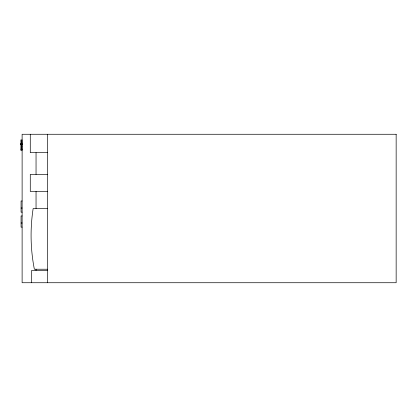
<?xml version="1.0" encoding="UTF-8"?>
<svg xmlns="http://www.w3.org/2000/svg" width="417" height="417" viewBox="0 0 417 417"><rect width="100%" height="100%" fill="white"/><g stroke="black" fill="none" stroke-linecap="round" stroke-linejoin="round"><path stroke-width="0.63" d="M22.117 139.945L20.85 139.945L20.85 140.68L22.117 140.68M22.117 141.332L20.85 141.332L20.85 142.061L22.117 142.056M22.117 142.713L20.85 142.713L20.85 143.443M20.85 143.359L22.117 143.359M20.85 143.438L22.117 143.396M20.85 144.1L22.117 144.1M20.85 144.235L22.117 144.219M20.85 144.72L22.117 144.72M22.117 144.824L20.85 144.824L20.85 144.094M22.117 145.481L20.85 145.481L20.85 146.211L22.117 146.205M22.117 146.862L20.85 146.862L20.85 147.592L22.117 147.587M22.117 148.243L20.85 148.243L20.85 148.973L22.117 148.968M22.117 149.625L20.85 149.625L20.85 150.349L22.117 150.349M20.85 149.635L22.117 149.635M47.574 152.669L30.279 152.669L30.279 134.269M47.574 174.41L30.279 174.41L30.279 191.455L47.574 191.455M22.117 200.994L21.074 200.994L21.074 212.159L22.117 212.159M21.074 208.036L22.117 208.036M47.574 208.5L33.162 208.5A176.13 176.13 0 0 0 34.356 269.226L47.574 269.226M22.117 215.959L21.074 215.959L21.074 227.129L22.117 227.129M21.074 223.001L22.117 223.001M47.574 270.372L31.687 270.372L31.687 282.731M47.574 134.269L47.574 282.731M36.044 152.669L36.044 174.41M36.044 191.455L36.044 208.5M36.044 269.226L36.044 270.372M396.15 134.269L22.117 134.269L22.117 282.731L396.15 282.731L396.15 134.269"/></g></svg>
